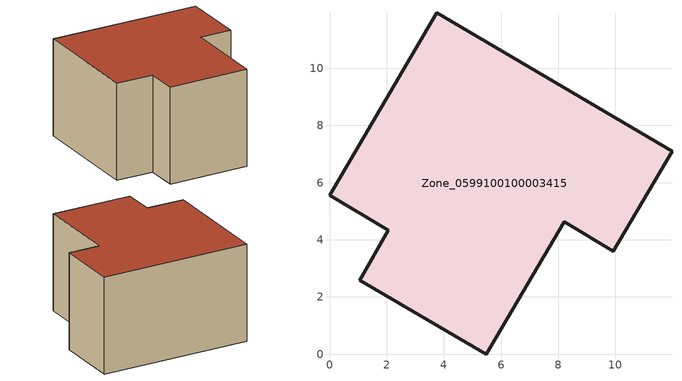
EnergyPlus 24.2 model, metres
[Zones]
Zone_0599100100003415
 floor ground (C_G): 0,5.56 3.76,11.94 11.98,7.09 9.92,3.6 8.21,4.62 5.49,0 1.06,2.58 2.06,4.34 z1.65
 wall outside (C_F): 3.76,11.94 0,5.56 2.06,4.34 1.06,2.58 5.49,0 8.21,4.62 9.92,3.6 11.98,7.09 3.76,11.94 z1.65:7.8
 roof outside (C_R): 5.49,0 8.21,4.62 9.92,3.6 11.98,7.09 3.76,11.94 0,5.56 2.06,4.34 1.06,2.58 z7.8
[BUILDING]
Pand.0599100100003415: North Axis=0; Terrain=City; Loads Convergence Tolerance Value=0.04; Temperature Convergence Tolerance Value=0.4; Solar Distribution=FullExterior; Maximum Number of Warmup Days=25; Minimum Number of Warmup Days=1
[Site:Location]
Rotterdam.The.Hague.AP_ZH_NLD Design_Conditions: Latitude=51.96; Longitude=4.45; Time Zone=1; Elevation=-4.5
[SITE:GROUNDTEMPERATURE:BUILDINGSURFACE]
18, 18, 18, 18, 18, 18, 18, 18, 18, 18, 18, 18
[MATERIAL] Thermal Absorptance=0.9; Solar Absorptance=0.7; Visible Absorptance=0.7
Name | Roughness | Thickness | Conductivity | Density | Specific Heat
G.TC.2006-2014 | MediumSmooth | 0.15 | 0.06 | 540 | 1210
F.TC.2006-2014 | Rough | 0.3 | 0.12 | 1920 | 840
R.TC.2006-2014 | MediumRough | 0.2 | 0.08 | 1500 | 1000
[CONSTRUCTION]
C_G: G.TC.2006-2014
C_F: F.TC.2006-2014
C_R: R.TC.2006-2014
[ZONE]
Zone_0599100100003415: Type=1; Multiplier=1; Ceiling Height=Autocalculate; Volume=Autocalculate; Floor Area=autocalculate; Part of Total Floor Area=Yes
[ZONEINFILTRATION:DESIGNFLOWRATE]
Infil_Zone_0599100100003415: Zone or ZoneList or Space or SpaceList=Zone_0599100100003415; Schedule=AlwaysOn; Design Flow Rate Calculation Method=Flow/Area; Flow Rate per Floor Area=0.0015; Constant Term Coefficient=1; Temperature Term Coefficient=0; Velocity Term Coefficient=0; Velocity Squared Term Coefficient=0
[HVACTEMPLATE:ZONE:IDEALLOADSAIRSYSTEM]
Zone_0599100100003415: Maximum Heating Supply Air Temperature=50; Minimum Cooling Supply Air Temperature=13; Maximum Heating Supply Air Humidity Ratio=0.0156; Minimum Cooling Supply Air Humidity Ratio=0.0077; Heating Limit=NoLimit; Cooling Limit=NoLimit; Dehumidification Control Type=ConstantSensibleHeatRatio; Cooling Sensible Heat Ratio=0.7; Dehumidification Setpoint=60; Humidification Control Type=None; Humidification Setpoint=30; Outdoor Air Method=None; Outdoor Air Flow Rate per Person=0.00944; Outdoor Air Flow Rate per Zone Floor Area=0; Outdoor Air Flow Rate per Zone=0; Demand Controlled Ventilation Type=None; Outdoor Air Economizer Type=NoEconomizer; Heat Recovery Type=None; Sensible Heat Recovery Effectiveness=0.7; Latent Heat Recovery Effectiveness=0.65
[ZONECONTROL:THERMOSTAT]
ThermostatControl_Zone_0599100100003415: Zone or ZoneList=Zone_0599100100003415; Control Type Schedule=DualSetpointControlType; Control 1=Thermostat_Zone_0599100100003415; Temperature Difference Between Cutout And Setpoint=0
[THERMOSTATSETPOINT:DUALSETPOINT]
Thermostat_Zone_0599100100003415: Heating Setpoint Temperature Schedule=HeatingSetpoint_Zone_0599100100003415; Cooling Setpoint Temperature Schedule=CoolingSetpoint_Zone_0599100100003415
[SCHEDULE:COMPACT]
HeatingSetpoint_Zone_0599100100003415: Through: 12/31, For: AllDays, Until: 24:00, 21
CoolingSetpoint_Zone_0599100100003415: Through: 12/31, For: AllDays, Until: 24:00, 24
DualSetpointControlType: Through: 12/31, For: AllDays, Until: 24:00, 4
AlwaysOn: Through: 12/31, For: AllDays, Until: 24:00, 1
